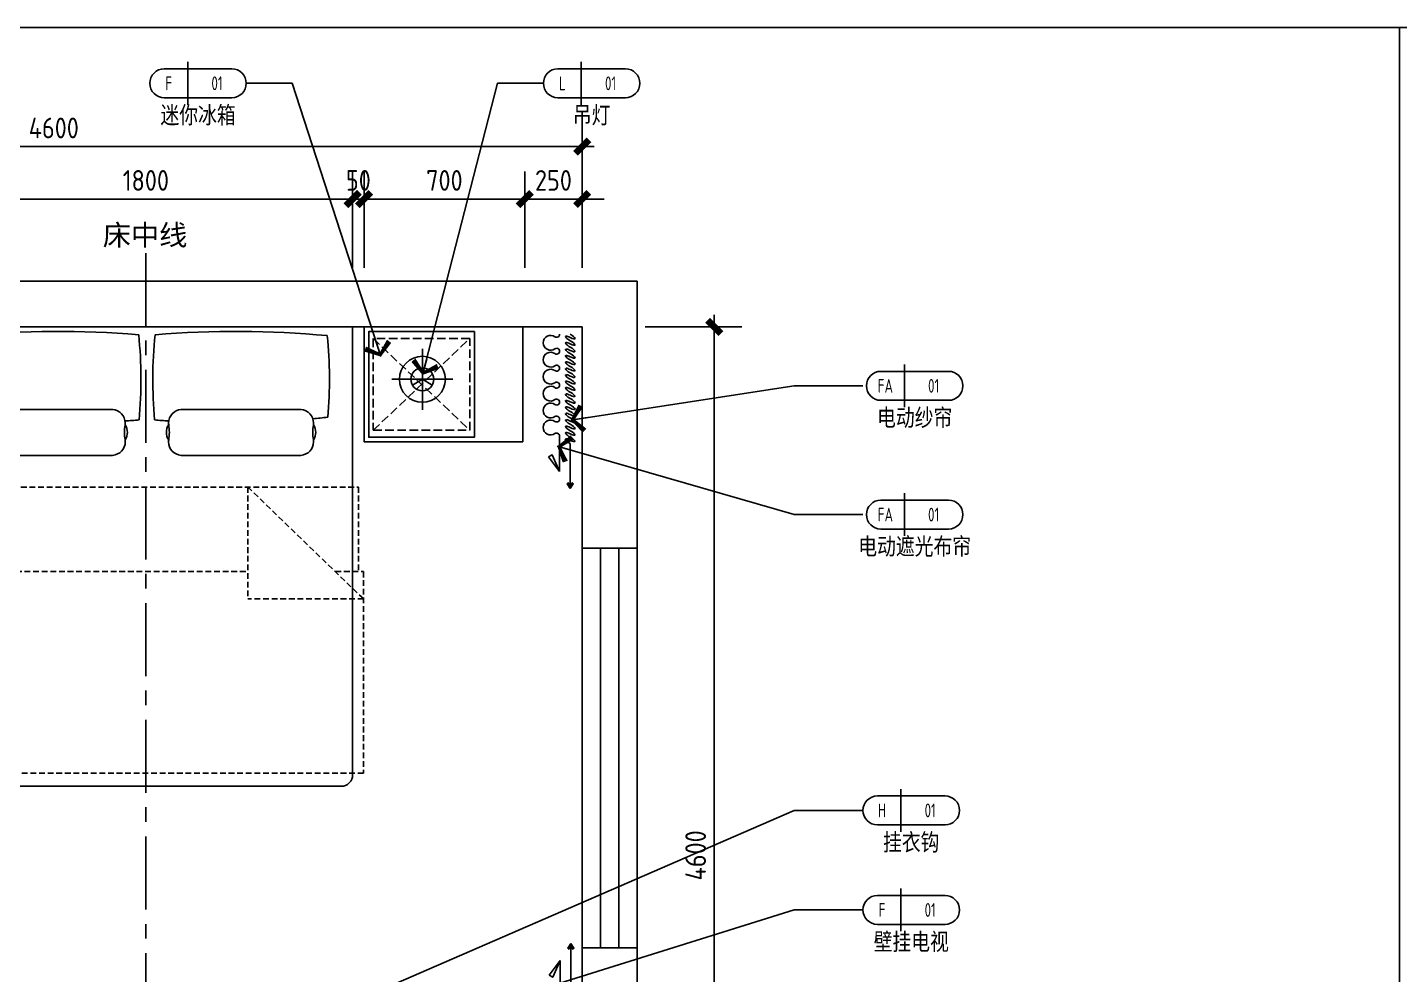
# Model space of a CAD drawing. Extents: x 220391 to 385981, y 332279 to 483868.
# Drawn here: x 226221 to 232194, y 479744 to 483868 of the extents above; entities that cross this region are included whole.
import ezdxf
from ezdxf.enums import TextEntityAlignment as Align

# ---------------------------------------------------------------- set-up
doc = ezdxf.new("R2010")
doc.units = 0
doc.header["$MEASUREMENT"] = 0
for name, pattern in [('ACAD_ISO03W100', [30, 12, -18]), ('CENTER', [50.8, 31.75, -6.35, 6.35, -6.35]), ('DOM-虚线', [0.35, 0.25, -0.1]), ('HIDDEN', [0.375, 0.25, -0.125, 0, 0])]:
    doc.linetypes.add(name, pattern=pattern)
for name, color, linetype in [('0-索引文字', 50, 'Continuous'), ('F-活动家私(0.25)-DOM', 51, 'Continuous'), ('F-窗帘(0.12)-DOM', 120, 'Continuous'), ('G-建筑砖墙线', 6, 'Continuous'), ('G-建筑窗线 、玻璃隔断', 2, 'Continuous'), ('墙体', 4, 'Continuous'), ('墙壁', 160, 'Continuous')]:
    doc.layers.add(name, color=color, linetype=linetype)
doc.styles.add('DOM-romans.shx', font='dim.shx')
doc.styles.add('st', font='', dxfattribs={"width": 0.7})
doc.styles.add('家具平面底图$0$st', font='')
doc.styles.get('st').set_extended_font_data('SimSun')
doc.styles.get('家具平面底图$0$st').set_extended_font_data('YouYuan')
doc.dimstyles.new('DOM_DIM_1 80', dxfattribs={"dimscale": 60, "dimtxt": 1.5, "dimasz": 0.8, "dimexe": 2, "dimexo": 1.5, "dimgap": 0.6, "dimtad": 1, "dimdec": 0, "dimrnd": 5, "dimzin": 12, "dimdsep": 46, "dimtxsty": 'DOM-romans.shx', "dimblk": 'DOM_Dimension_Tick', "dimcen": 0.125, "dimclrd": 44, "dimclre": 44, "dimclrt": 50, "dimadec": 0, "dimazin": 0, "dimtfac": 1, "dimtdec": 0, "dimtix": 1, "dimtmove": 2, "dimatfit": 3, "dimldrblk": 'DOM_Leader_Arrow', "dimfxl": 0, "dimtvp": 1, "dimtolj": 1, "dimtzin": 0, "dimarcsym": 0})

# ---------------------------------------------------------------- blocks, each defined once
blk = doc.blocks.new('eahrhrhh')
at = {"color": 1}
blk.add_wipeout([(-900, 0), (900, 0), (900, -696.9), (926.1, -696.9), (926.1, -1065.3), (947.8, -1065.3), (947.8, -1942.7), (900, -1942.7), (900, -1950), (898.6, -1961.8), (893.2, -1975.1), (885.4, -1985.4), (874.4, -1993.6), (861.8, -1998.6), (850, -2000), (837.3, -2000), (-850, -2000), (-866.5, -1997.2), (-878.4, -1991.2), (-885.4, -1985.4), (-893.5, -1974.6), (-897.6, -1965.4), (-899.5, -1956.8), (-900, -1950)], dxfattribs=at)
at = {"color": 8, "linetype": 'HIDDEN', "ltscale": 100}
for p in [(443.2, -696.9), (947.8, -1184)]:
    blk.add_line(p, (443.2, -1184), dxfattribs=at)
blk.add_lwpolyline([(-900, 0), (-900, -1950, 0.414214), (-850, -2000), (850, -2000, 0.414214), (900, -1950), (900, 0)], format="xyb", close=True)
at = {"color": 8}
for points in [[(-144.6, -559), (-665.9, -559, -0.392708), (-720.9, -499.8, -0.035252), (-720.3, -491.5, 0.092308), (-720.3, -426.5, -0.035252), (-720.9, -418.1, -0.392708), (-665.9, -359), (-144.6, -359, -0.392708), (-89.7, -418.1, -0.035252), (-90.3, -426.5, 0.092308), (-90.3, -491.5, -0.035252), (-89.7, -499.8, -0.392708), (-144.6, -559, 27.022466)], [(153.7, -559), (675, -559, 0.392708), (729.9, -499.8, 0.035252), (729.3, -491.5, -0.092308), (729.3, -426.5, 0.035252), (729.9, -418.1, 0.392708), (675, -359), (153.7, -359, 0.392708), (98.8, -418.1, 0.035252), (99.3, -426.5, -0.092308), (99.3, -491.5, 0.035252), (98.8, -499.8, 0.392708), (153.7, -559, -27.022466)], [(-720.3, -426.5, 0.307692), (-720.3, -491.5, -1.888889)], [(-90.3, -426.5, -0.307692), (-90.3, -491.5, 1.888889)], [(99.3, -426.5, 0.307692), (99.3, -491.5, -1.888889)], [(729.3, -426.5, -0.307692), (729.3, -491.5, 1.888889)]]:
    blk.add_lwpolyline(points, format="xyb", dxfattribs=at)
at = {"color": 8, "linetype": 'HIDDEN', "ltscale": 100}
for points in [[(-918.8, -1065.3), (-918.8, -696.9), (926.1, -696.9), (926.1, -1065.3)], [(443.2, -696.9), (947.8, -1184)], [(824.8, -1065.3), (947.8, -1065.3), (947.8, -1942.7), (-940.5, -1942.7), (-940.5, -1065.3), (443.2, -1065.3)]]:
    blk.add_lwpolyline(points, dxfattribs=at)
at = {"color": 8}
for centre, radius, start, end in [((1123, -224.7), 1912.9, 174.39105, 185.04685), ((-384.8, -4244.7), 4225.5, 85.19831, 95.37714), ((-1934.1, -229), 1912.9, 354.72401, 5.85099), ((1943.1, -229), 1912.9, 174.14901, 185.27599), ((393.9, -4244.7), 4225.5, 84.62286, 94.80169), ((-1113.9, -224.7), 1912.9, 354.95315, 5.60895), ((-368.5, 3293.2), 3709.4, 263.5905, 264.59393), ((-318.5, 3293.2), 3709.4, 273.52528, 274.47157), ((327.5, 3293.2), 3709.4, 265.52843, 266.47472), ((377.5, 3293.2), 3709.4, 275.40607, 276.4095)]:
    blk.add_arc(centre, radius, start, end, dxfattribs=at)
at = {"layer": 'F-活动家私(0.25)-DOM', "color": 8, "style": '家具平面底图$0$st', "width": 0.8}
blk.add_text('1800*2000', height=100, rotation=270, dxfattribs=at).set_placement((-782.2, -1507.5), align=Align.MIDDLE_CENTER)
blk = doc.blocks.new('A$C3f9b4c59')
at = {"layer": 'F-活动家私(0.25)-DOM'}
blk.add_blockref('eahrhrhh', (0, 0), dxfattribs=at)
blk = doc.blocks.new('做成ACAD TuKuai0337')
at = {"color": 57, "linetype": 'Continuous'}
for points in [[(0, 193), (0, -193)], [(193, 0), (-193, 0)], [(0, 0), (0, 72.9)]]:
    blk.add_lwpolyline(points, dxfattribs=at)
at = {"color": 58, "linetype": 'Continuous'}
for points in [[(0, 0), (-63.1, -36.4)], [(0, 0), (63.1, -36.4)]]:
    blk.add_lwpolyline(points, dxfattribs=at)
at = {"linetype": 'Continuous'}
blk.add_circle((0, 0), 145.8, dxfattribs=at)
at = {"color": 57, "linetype": 'Continuous'}
blk.add_circle((0, 0), 72.9, dxfattribs=at)
blk = doc.blocks.new('布帘及纱帘平面-DW')
at = {"layer": 'F-窗帘(0.12)-DOM', "color": 1, "linetype": 'Continuous'}
for p, q in [((-515.2, -32791.5), (-578.7, -32743.6)), ((-670, -32791.5), (-515.2, -32791.5)), ((-637.2, -32837.5), (-441.5, -32837.5))]:
    blk.add_line(p, q, dxfattribs=at)
at = {"layer": 'F-窗帘(0.12)-DOM', "color": 1, "linetype": 'Continuous', "flags": 128}
for points in [[(-965.3, -32791.5, -0.608416), (-975.9, -32771.1, 0.608416), (-1002.2, -32720.2, 0.608416), (-1028.5, -32771.1, -1.932003), (-1049.7, -32771.1, 0.608416), (-1076, -32720.3, 0.608416), (-1102.3, -32771.1, -0.608485), (-1112.9, -32791.6, -0.608485)], [(-670, -32791.5, -0.608416), (-680.6, -32771.1, 0.608416), (-707, -32720.2, 0.608416), (-733.3, -32771.1, -1.932003), (-754.4, -32771.1, 0.608416), (-780.8, -32720.2, 0.608416), (-807.1, -32771.1, -1.932003), (-828.2, -32771.1, 0.608416), (-854.6, -32720.2, 0.608416), (-880.9, -32771.1, -1.932003), (-902, -32771.1, 0.608416), (-928.4, -32720.2, 0.608416), (-954.7, -32771.1, -0.608416), (-965.3, -32791.5, 0.608416)]]:
    blk.add_lwpolyline(points, format="xyb", dxfattribs=at)
at = {"layer": 'F-窗帘(0.12)-DOM', "color": 1, "linetype": 'Continuous'}
for points in [[(-578.7, -32743.6), (-588, -32758.8), (-515.2, -32791.5)], [(-441.5, -32837.5), (-461.9, -32824.2), (-466.2, -32828.4), (-441.5, -32837.5)], [(-441.5, -32837.5), (-461.9, -32850.9), (-466.2, -32846.6), (-441.5, -32837.5)]]:
    blk.add_lwpolyline(points, dxfattribs=at)
at = {"layer": 'F-窗帘(0.12)-DOM', "color": 1, "linetype": 'Continuous', "extrusion": (0, 0, -1)}
for centre, start_param, end_param in [((-1105.9, -32837.6), 1.716714, 4.858306), ((-1091.9, -32837.6), -1.424879, 1.716714), ((-1077.9, -32837.6), 1.716714, 4.858306), ((-1063.9, -32837.6), -1.424879, 1.716714), ((-1049.9, -32837.6), 1.716714, 4.858306), ((-1036, -32837.6), -1.424879, 1.716714), ((-1022, -32837.6), 1.716714, 4.858306), ((-1008, -32837.6), -1.424879, 1.716714), ((-994, -32837.6), 1.716714, 4.858306), ((-980, -32837.6), -1.424879, 1.716714), ((-966, -32837.6), 1.716714, 4.858306), ((-952, -32837.6), -1.424879, 1.716714), ((-938, -32837.6), 1.716714, 4.858306), ((-924, -32837.6), -1.424879, 1.716714), ((-910, -32837.6), 1.716714, 4.858306), ((-896, -32837.6), -1.424879, 1.716714), ((-882, -32837.6), 1.716714, 4.858306), ((-868.1, -32837.6), -1.424879, 1.716714), ((-854.1, -32837.6), 1.716714, 4.858306), ((-840.1, -32837.6), -1.424879, 1.716714), ((-826.1, -32837.6), 1.716714, 4.858306), ((-812.1, -32837.6), -1.424879, 1.716714), ((-798.1, -32837.6), 1.716714, 4.858306), ((-784.1, -32837.6), -1.424879, 1.716714), ((-770.1, -32837.6), 1.716714, 4.858306), ((-756.1, -32837.6), -1.424879, 1.716714), ((-742.1, -32837.6), 1.716714, 4.858306), ((-728.1, -32837.6), -1.424879, 1.716714), ((-714.1, -32837.6), 1.716714, 4.858306), ((-700.2, -32837.6), -1.424879, 1.716714), ((-686.2, -32837.6), 1.716714, 4.858306), ((-672.2, -32837.6), -1.424879, 1.716714), ((-658.2, -32837.6), 1.716714, 4.858306), ((-644.2, -32837.5), -1.424879, 1.716714)]:
    blk.add_ellipse(centre, major_axis=(-12, 20.8), ratio=0.254545, start_param=start_param, end_param=end_param, dxfattribs=at)
blk = doc.blocks.new('A$Cc65caf1e')
at = {"layer": 'F-窗帘(0.12)-DOM', "color": 8, "rotation": 90}
blk.add_blockref('布帘及纱帘平面-DW', (-32857.8, 1097.2), dxfattribs=at)
blk = doc.blocks.new('DOM_Dimension_Tick')
at = {"color": 0, "linetype": 'ByBlock'}
for p, q in [((-1.09, 0), (0, 0)), ((0, 0), (1.09, 0))]:
    blk.add_line(p, q, dxfattribs=at)
at = {"color": 0, "linetype": 'Continuous', "const_width": 0.608}
blk.add_lwpolyline([(-0.61, -0.61), (0.61, 0.61)], dxfattribs=at)
blk = doc.blocks.new('*D450')
at = {"color": 44, "lineweight": -2, "transparency": 16777216}
for p, q in [((228385.4, 482821), (228385.4, 483241)), ((228635.4, 482821), (228635.4, 483241)), ((228337.4, 483121), (228289.4, 483121)), ((228635.4, 483121), (228385.4, 483121)), ((228683.4, 483121), (228731.4, 483121))]:
    blk.add_line(p, q, dxfattribs=at)
at = {"layer": 'Defpoints', "color": 0, "transparency": 16777216}
for p in [(228385.4, 483121), (228385.4, 482564), (228635.4, 482564)]:
    blk.add_point(p, dxfattribs=at)
at = {"color": 44, "lineweight": -2, "transparency": 16777216, "xscale": 48, "yscale": 48, "zscale": 48}
blk.add_blockref('DOM_Dimension_Tick', (228385.4, 483121), dxfattribs=at)
at = {"color": 44, "lineweight": -2, "transparency": 16777216, "xscale": 48, "yscale": 48, "zscale": 48, "rotation": 180}
blk.add_blockref('DOM_Dimension_Tick', (228635.4, 483121), dxfattribs=at)
at = {"color": 50, "transparency": 16777216, "insert": (228510.4, 483202), "char_height": 90, "attachment_point": 5, "style": 'DOM-romans.shx'}
blk.add_mtext('\\A1;250', dxfattribs=at)
blk = doc.blocks.new('DOM_Leader_Arrow')
at = {"color": 0, "linetype": 'ByBlock'}
blk.add_line((0, 0), (-1.5, 0), dxfattribs=at)
for points in [[(-1.29, 1), (-0.89, 1.28), (-0.36, 0), (0, 0)], [(-1.29, -1), (-0.89, -1.28), (-0.36, 0), (0, 0)]]:
    blk.add_solid(points, dxfattribs=at)
blk = doc.blocks.new('*D451')
at = {"color": 44, "lineweight": -2, "transparency": 16777216}
for p, q in [((227686.2, 482821), (227686.2, 483241)), ((228385.4, 482821), (228385.4, 483241)), ((228337.4, 483121), (227734.2, 483121))]:
    blk.add_line(p, q, dxfattribs=at)
at = {"layer": 'Defpoints', "color": 0, "transparency": 16777216}
for p in [(227686.2, 483121), (227686.2, 482564), (228385.4, 482564)]:
    blk.add_point(p, dxfattribs=at)
at = {"color": 44, "lineweight": -2, "transparency": 16777216, "xscale": 48, "yscale": 48, "zscale": 48, "rotation": 180}
blk.add_blockref('DOM_Dimension_Tick', (227686.2, 483121), dxfattribs=at)
at = {"color": 44, "lineweight": -2, "transparency": 16777216, "xscale": 48, "yscale": 48, "zscale": 48}
blk.add_blockref('DOM_Dimension_Tick', (228385.4, 483121), dxfattribs=at)
at = {"color": 50, "transparency": 16777216, "insert": (228035.8, 483202), "char_height": 90, "attachment_point": 5, "style": 'DOM-romans.shx'}
blk.add_mtext('\\A1;700', dxfattribs=at)
blk = doc.blocks.new('*D452')
at = {"color": 44, "lineweight": -2, "transparency": 16777216}
for p, q in [((225836.2, 482821), (225836.2, 483241)), ((227636.2, 482821), (227636.2, 483241)), ((227588.2, 483121), (225884.2, 483121))]:
    blk.add_line(p, q, dxfattribs=at)
at = {"layer": 'Defpoints', "color": 0, "transparency": 16777216}
for p in [(225836.2, 483121), (227636.2, 482564), (225836.2, 482354)]:
    blk.add_point(p, dxfattribs=at)
at = {"color": 44, "lineweight": -2, "transparency": 16777216, "xscale": 48, "yscale": 48, "zscale": 48, "rotation": 180}
blk.add_blockref('DOM_Dimension_Tick', (225836.2, 483121), dxfattribs=at)
at = {"color": 44, "lineweight": -2, "transparency": 16777216, "xscale": 48, "yscale": 48, "zscale": 48}
blk.add_blockref('DOM_Dimension_Tick', (227636.2, 483121), dxfattribs=at)
at = {"color": 50, "transparency": 16777216, "insert": (226736.2, 483202), "char_height": 90, "attachment_point": 5, "style": 'DOM-romans.shx'}
blk.add_mtext('\\A1;1800', dxfattribs=at)
blk = doc.blocks.new('*D454')
at = {"color": 44, "lineweight": -2, "transparency": 16777216}
for p, q in [((224035.4, 483049.3), (224035.4, 483469.3)), ((228635.4, 483049.3), (228635.4, 483469.3)), ((228587.4, 483349.3), (224083.4, 483349.3))]:
    blk.add_line(p, q, dxfattribs=at)
at = {"layer": 'Defpoints', "color": 0, "transparency": 16777216}
for p in [(224035.4, 483349.3), (224035.4, 482564), (228635.4, 482564)]:
    blk.add_point(p, dxfattribs=at)
at = {"color": 44, "lineweight": -2, "transparency": 16777216, "xscale": 48, "yscale": 48, "zscale": 48, "rotation": 180}
blk.add_blockref('DOM_Dimension_Tick', (224035.4, 483349.3), dxfattribs=at)
at = {"color": 44, "lineweight": -2, "transparency": 16777216, "xscale": 48, "yscale": 48, "zscale": 48}
blk.add_blockref('DOM_Dimension_Tick', (228635.4, 483349.3), dxfattribs=at)
at = {"color": 50, "transparency": 16777216, "insert": (226335.4, 483430.3), "char_height": 90, "attachment_point": 5, "style": 'DOM-romans.shx'}
blk.add_mtext('\\A1;4600', dxfattribs=at)
blk = doc.blocks.new('*D465')
at = {"color": 44, "lineweight": -2, "transparency": 16777216}
for p, q in [((228910.4, 482564), (229330.4, 482564)), ((229210.4, 478010.3), (229210.4, 482516)), ((228910.4, 477962.3), (229330.4, 477962.3))]:
    blk.add_line(p, q, dxfattribs=at)
at = {"layer": 'Defpoints', "color": 0, "transparency": 16777216}
for p in [(228635.4, 482564), (229210.4, 482564), (228635.4, 477962.3)]:
    blk.add_point(p, dxfattribs=at)
at = {"color": 44, "lineweight": -2, "transparency": 16777216, "xscale": 48, "yscale": 48, "zscale": 48}
for p, rotation in [((229210.4, 482564), 90), ((229210.4, 477962.3), 270)]:
    blk.add_blockref('DOM_Dimension_Tick', p, dxfattribs=dict(at, rotation=rotation))
at = {"color": 50, "transparency": 16777216, "insert": (229129.4, 480263.2), "char_height": 90, "attachment_point": 5, "rotation": 90, "style": 'DOM-romans.shx'}
blk.add_mtext('\\A1;4600', dxfattribs=at)
blk = doc.blocks.new('DOM-立面家具标注符号-002')
blk.add_line((0, 3.1), (0, -3.1))
at = {"color": 150}
blk.add_lwpolyline([(-3.4, 2.1, 1), (-3.4, -2.1), (6.4, -2.1, 1), (6.4, 2.1)], format="xyb", close=True, dxfattribs=at)
at = {"style": 'st', "width": 0.8, "flags": 4}
blk.add_attdef('ITEM6', text='', height=2.5, dxfattribs=at).set_placement((-6, 0), align=Align.MIDDLE_RIGHT)
at = {"style": 'DOM-romans.shx', "width": 0.8}
for tag, flags, p in [('NUM1', 12, (-2.75, 0)), ('NUM2', 4, (4.25, 0)), ('NUM4', 4, (1.5, -4.6)), ('NUM5', 4, (1.5, -7.6))]:
    blk.add_attdef(tag, text='', height=2, dxfattribs=dict(at, flags=flags)).set_placement(p, align=Align.MIDDLE)
at = {"style": 'st', "width": 0.8, "flags": 4}
blk.add_attdef('NUM3', text='', height=2.5, dxfattribs=at).set_placement((9, 0), align=Align.MIDDLE_LEFT)
blk.add_attdef('NUM7', text='', height=2.5, dxfattribs=at).set_placement((1.5, -10.85), align=Align.MIDDLE_CENTER)
blk = doc.blocks.new('ehrhhh')
at = {"color": 0}
blk.add_line((304158.8, 466871.5), (304158.8, 474869.8), dxfattribs=at)
blk.add_lwpolyline([(292356.6, 474869.8), (315961.1, 474869.8), (315961.1, 466871.5), (292356.6, 466871.5)], close=True, dxfattribs=at)
blk = doc.blocks.new('*D811')
at = {"color": 44, "lineweight": -2, "transparency": 16777216}
for p, q in [((227636.2, 482821), (227636.2, 483241)), ((227686.2, 482821), (227686.2, 483241)), ((227588.2, 483121), (227540.2, 483121)), ((227686.2, 483121), (227636.2, 483121)), ((227734.2, 483121), (227782.2, 483121))]:
    blk.add_line(p, q, dxfattribs=at)
at = {"layer": 'Defpoints', "color": 0, "transparency": 16777216}
for p in [(227636.2, 483121), (227636.2, 482564), (227686.2, 482564)]:
    blk.add_point(p, dxfattribs=at)
at = {"color": 44, "lineweight": -2, "transparency": 16777216, "xscale": 48, "yscale": 48, "zscale": 48}
blk.add_blockref('DOM_Dimension_Tick', (227636.2, 483121), dxfattribs=at)
at = {"color": 44, "lineweight": -2, "transparency": 16777216, "xscale": 48, "yscale": 48, "zscale": 48, "rotation": 180}
blk.add_blockref('DOM_Dimension_Tick', (227686.2, 483121), dxfattribs=at)
at = {"color": 50, "transparency": 16777216, "insert": (227661.2, 483202), "char_height": 90, "attachment_point": 5, "style": 'DOM-romans.shx'}
blk.add_mtext('\\A1;50', dxfattribs=at)
blk = doc.blocks.new('GFAGA')
at = {"layer": 'F-活动家私(0.25)-DOM', "color": 1, "linetype": 'DOM-虚线', "ltscale": 150}
for p, q in [((-420, 0), (0, 400)), ((-420, 400), (0, 0))]:
    blk.add_line(p, q, dxfattribs=at)
blk.add_lwpolyline([(-420, 0), (0, 0), (0, 400), (-420, 400)], close=True, dxfattribs=at)
blk = doc.blocks.new('A$C9f55a01e')
at = {"layer": 'F-活动家私(0.25)-DOM', "color": 8}
blk.add_lwpolyline([(480, 480), (480, 20), (20, 20), (20, 480)], close=True, dxfattribs=at)
blk.add_blockref('GFAGA', (459.9, 50), dxfattribs=at)

msp = doc.modelspace()

# ---------------------------------------------------------------- linework, layer by layer
at = {"layer": 'G-建筑砖墙线', "ltscale": 14}
msp.add_line((228635.4, 481575.6), (228635.4, 482374), dxfattribs=at)
at = {"layer": 'G-建筑窗线 、玻璃隔断', "lineweight": -3, "ltscale": 3}
for p, q in [((228635.4, 481600.3), (228635.4, 479861.1)), ((228715.4, 481600.3), (228715.4, 479861.1)), ((228795.4, 481600.3), (228795.4, 479861.1)), ((228875.4, 481600.3), (228875.4, 479861.1)), ((228635.4, 481575.6), (228635.4, 479861.1)), ((228715.4, 481575.6), (228715.4, 479861.1)), ((228795.4, 481575.6), (228795.4, 479861.1)), ((228875.4, 481575.6), (228875.4, 479861.1))]:
    msp.add_line(p, q, dxfattribs=at)
at = {"layer": '墙体'}
for p, q in [((228875.4, 482764), (223835.4, 482764)), ((228875.4, 482764), (228875.4, 481600.3)), ((228635.4, 482564), (224035.4, 482564)), ((228635.4, 481600.3), (228635.4, 482564)), ((228875.4, 482374), (228875.4, 481575.6)), ((228875.4, 482374), (228875.4, 481575.6)), ((228875.4, 481600.3), (228635.4, 481600.3)), ((228875.4, 481600.3), (228635.4, 481600.3)), ((228635.4, 479829.4), (228635.4, 479861.1)), ((228635.4, 479861.1), (228875.4, 479861.1)), ((228875.4, 479861.1), (228635.4, 479861.1)), ((228635.4, 477962.3), (228635.4, 479861.1)), ((228875.4, 479861.1), (228875.4, 477762.3))]:
    msp.add_line(p, q, dxfattribs=at)

# ---------------------------------------------------------------- block references
at = {"color": 4}
msp.add_blockref('A$Cc65caf1e', (228606.1, 479223.5), dxfattribs=at)
at = {"layer": '0-索引文字'}
ref = msp.add_blockref('DOM-立面家具标注符号-002', (226918.4, 483624.8), dxfattribs=dict(at, xscale=30, yscale=30, zscale=30))
ref.add_attrib('NUM1', 'F', dxfattribs={"layer": '0', "height": 60, "style": 'DOM-romans.shx', "width": 0.8}).set_placement((226835.9, 483624.8), align=Align.MIDDLE)
ref.add_attrib('NUM2', '01', dxfattribs={"layer": '0', "height": 60, "style": 'DOM-romans.shx', "width": 0.8}).set_placement((227045.9, 483624.8), align=Align.MIDDLE)
ref.add_attrib('NUM7', '迷你冰箱', dxfattribs={"layer": '0', "height": 75, "style": 'st', "width": 0.8}).set_placement((226963.4, 483486.8), align=Align.MIDDLE_CENTER)
ref = msp.add_blockref('DOM-立面家具标注符号-002', (228631.7, 483624.8), dxfattribs=dict(at, xscale=30, yscale=30, zscale=30))
ref.add_attrib('NUM1', 'L', dxfattribs={"layer": '0', "height": 60, "style": 'DOM-romans.shx', "width": 0.8}).set_placement((228549.2, 483624.8), align=Align.MIDDLE)
ref.add_attrib('NUM2', '01', dxfattribs={"layer": '0', "height": 60, "style": 'DOM-romans.shx', "width": 0.8}).set_placement((228759.2, 483624.8), align=Align.MIDDLE)
ref.add_attrib('NUM7', '吊灯', dxfattribs={"layer": '0', "height": 75, "style": 'st', "width": 0.8}).set_placement((228676.7, 483486.8), align=Align.MIDDLE_CENTER)
ref = msp.add_blockref('DOM-立面家具标注符号-002', (230037.9, 482307.6), dxfattribs=dict(at, xscale=30, yscale=30, zscale=30))
ref.add_attrib('NUM1', 'FA', dxfattribs={"layer": '0', "height": 60, "style": 'DOM-romans.shx', "width": 0.8}).set_placement((229955.4, 482307.6), align=Align.MIDDLE)
ref.add_attrib('NUM2', '01', dxfattribs={"layer": '0', "height": 60, "style": 'DOM-romans.shx', "width": 0.8}).set_placement((230165.4, 482307.6), align=Align.MIDDLE)
ref.add_attrib('NUM7', '电动纱帘', dxfattribs={"layer": '0', "height": 75, "style": 'st', "width": 0.8}).set_placement((230082.9, 482169.6), align=Align.MIDDLE_CENTER)
ref = msp.add_blockref('DOM-立面家具标注符号-002', (230037.9, 481746.9), dxfattribs=dict(at, xscale=30, yscale=30, zscale=30))
ref.add_attrib('NUM1', 'FA', dxfattribs={"layer": '0', "height": 60, "style": 'DOM-romans.shx', "width": 0.8}).set_placement((229955.4, 481746.9), align=Align.MIDDLE)
ref.add_attrib('NUM2', '01', dxfattribs={"layer": '0', "height": 60, "style": 'DOM-romans.shx', "width": 0.8}).set_placement((230165.4, 481746.9), align=Align.MIDDLE)
ref.add_attrib('NUM7', '电动遮光布帘', dxfattribs={"layer": '0', "height": 75, "style": 'st', "width": 0.8}).set_placement((230082.9, 481608.9), align=Align.MIDDLE_CENTER)
ref = msp.add_blockref('DOM-立面家具标注符号-002', (230022.9, 480459), dxfattribs=dict(at, xscale=30, yscale=30, zscale=30))
ref.add_attrib('NUM1', 'H', dxfattribs={"layer": '0', "height": 60, "style": 'DOM-romans.shx', "width": 0.8}).set_placement((229940.4, 480459), align=Align.MIDDLE)
ref.add_attrib('NUM2', '01', dxfattribs={"layer": '0', "height": 60, "style": 'DOM-romans.shx', "width": 0.8}).set_placement((230150.4, 480459), align=Align.MIDDLE)
ref.add_attrib('NUM7', '挂衣钩', dxfattribs={"layer": '0', "height": 75, "style": 'st', "width": 0.8}).set_placement((230067.9, 480321), align=Align.MIDDLE_CENTER)
ref = msp.add_blockref('DOM-立面家具标注符号-002', (230022.9, 480025.6), dxfattribs=dict(at, xscale=30, yscale=30, zscale=30))
ref.add_attrib('NUM1', 'F', dxfattribs={"layer": '0', "height": 60, "style": 'DOM-romans.shx', "width": 0.8}).set_placement((229940.4, 480025.6), align=Align.MIDDLE)
ref.add_attrib('NUM2', '01', dxfattribs={"layer": '0', "height": 60, "style": 'DOM-romans.shx', "width": 0.8}).set_placement((230150.4, 480025.6), align=Align.MIDDLE)
ref.add_attrib('NUM7', '壁挂电视', dxfattribs={"layer": '0', "height": 75, "style": 'st', "width": 0.8}).set_placement((230067.9, 479887.6), align=Align.MIDDLE_CENTER)
at = {"layer": 'F-活动家私(0.25)-DOM', "xscale": -0.6872852233676977, "yscale": 0.6872852233676977, "zscale": 0.6872852233676977}
msp.add_blockref('做成ACAD TuKuai0337', (227939.8, 482336.1), dxfattribs=at)
at = {"layer": 'F-窗帘(0.12)-DOM', "color": 8, "xscale": -1, "rotation": 90}
msp.add_blockref('布帘及纱帘平面-DW', (195745.7, 481419.2), dxfattribs=at)

# ---------------------------------------------------------------- texts
at = {"color": 50, "insert": (226732.6, 482959.3), "char_height": 90, "attachment_point": 5, "style": 'DOM-romans.shx'}
msp.add_mtext('\\A1;{\\fSimSun|b0|i0|c134|p2;床中线}', dxfattribs=at)

# ---------------------------------------------------------------- dimensions: what is measured, and where the dimension line sits
at = {"color": 4}
dim = msp.add_linear_dim(base=(228385.4, 483121), p1=(228635.4, 482564), p2=(228385.4, 482564), dimstyle='DOM_DIM_1 80', dxfattribs=at)
dim.commit()
dim.dimension.update_dxf_attribs({"geometry": '*D450', "text_midpoint": (228510.4, 483202)})
dim = msp.add_linear_dim(base=(229210.4, 482564), p1=(228635.4, 477962.3), p2=(228635.4, 482564), angle=90, dimstyle='DOM_DIM_1 80', dxfattribs=at)
dim.commit()
dim.dimension.update_dxf_attribs({"geometry": '*D465', "text_midpoint": (229129.4, 480263.2)})

# ---------------------------------------------------------------- leaders
for points in [[(227940.9, 482355), (228266.7, 483624.8), (228466.7, 483624.8)], [(228585.8, 482158.8), (229557.9, 482307.6), (229857.9, 482307.6)], [(228526.8, 482044.7), (229557.9, 481746.9), (229857.9, 481746.9)], [(226295.3, 479042.3), (229557.9, 480459), (229857.9, 480459)], [(227135.7, 479269.3), (229557.9, 480025.6), (229857.9, 480025.6)]]:
    msp.add_leader(points, dimstyle='DOM_DIM_1 80', override={"dimgap": 0.6, "dimtad": 0}, dxfattribs=at)

# ---------------------------------------------------------------- next in the draw order: block references
at = {"layer": '墙壁', "color": 4, "linetype": 'ACAD_ISO03W100'}
msp.add_blockref('A$C3f9b4c59', (226736.2, 482564), dxfattribs=at)

# ---------------------------------------------------------------- next in the draw order: linework, layer by layer
at = {"color": 8, "linetype": 'CENTER', "ltscale": 10}
msp.add_line((226736.2, 482885.4), (226736.2, 478700.9), dxfattribs=at)
at = {"color": 2}
msp.add_lwpolyline([(228377, 482064), (227686.2, 482064), (227686.2, 482564), (228377, 482564)], close=True, dxfattribs=at)

# ---------------------------------------------------------------- next in the draw order: block references
at = {"color": 4}
for name, p in [('ehrhhh', (-71965.3, 8998.3)), ('A$C9f55a01e', (227686.2, 482064))]:
    msp.add_blockref(name, p, dxfattribs=at)

# ---------------------------------------------------------------- next in the draw order: dimensions: what is measured, and where the dimension line sits
for base, p1, p2, picture, middle in [((224035.4, 483349.3), (228635.4, 482564), (224035.4, 482564), '*D454', (226335.4, 483430.3)), ((225836.2, 483121), (227636.2, 482564), (225836.2, 482354), '*D452', (226736.2, 483202)), ((227636.2, 483121), (227686.2, 482564), (227636.2, 482564), '*D811', (227661.2, 483202)), ((227686.2, 483121), (228385.4, 482564), (227686.2, 482564), '*D451', (228035.8, 483202))]:
    dim = msp.add_linear_dim(base=base, p1=p1, p2=p2, dimstyle='DOM_DIM_1 80', dxfattribs=at)
    dim.commit()
    dim.dimension.update_dxf_attribs({"geometry": picture, "text_midpoint": middle})

# ---------------------------------------------------------------- next in the draw order: leaders
msp.add_leader([(227759.2, 482434.9), (227373.4, 483624.8), (227173.4, 483624.8)], dimstyle='DOM_DIM_1 80', override={"dimgap": 0.6, "dimtad": 0}, dxfattribs=at)

doc.saveas('drawing.dxf')
